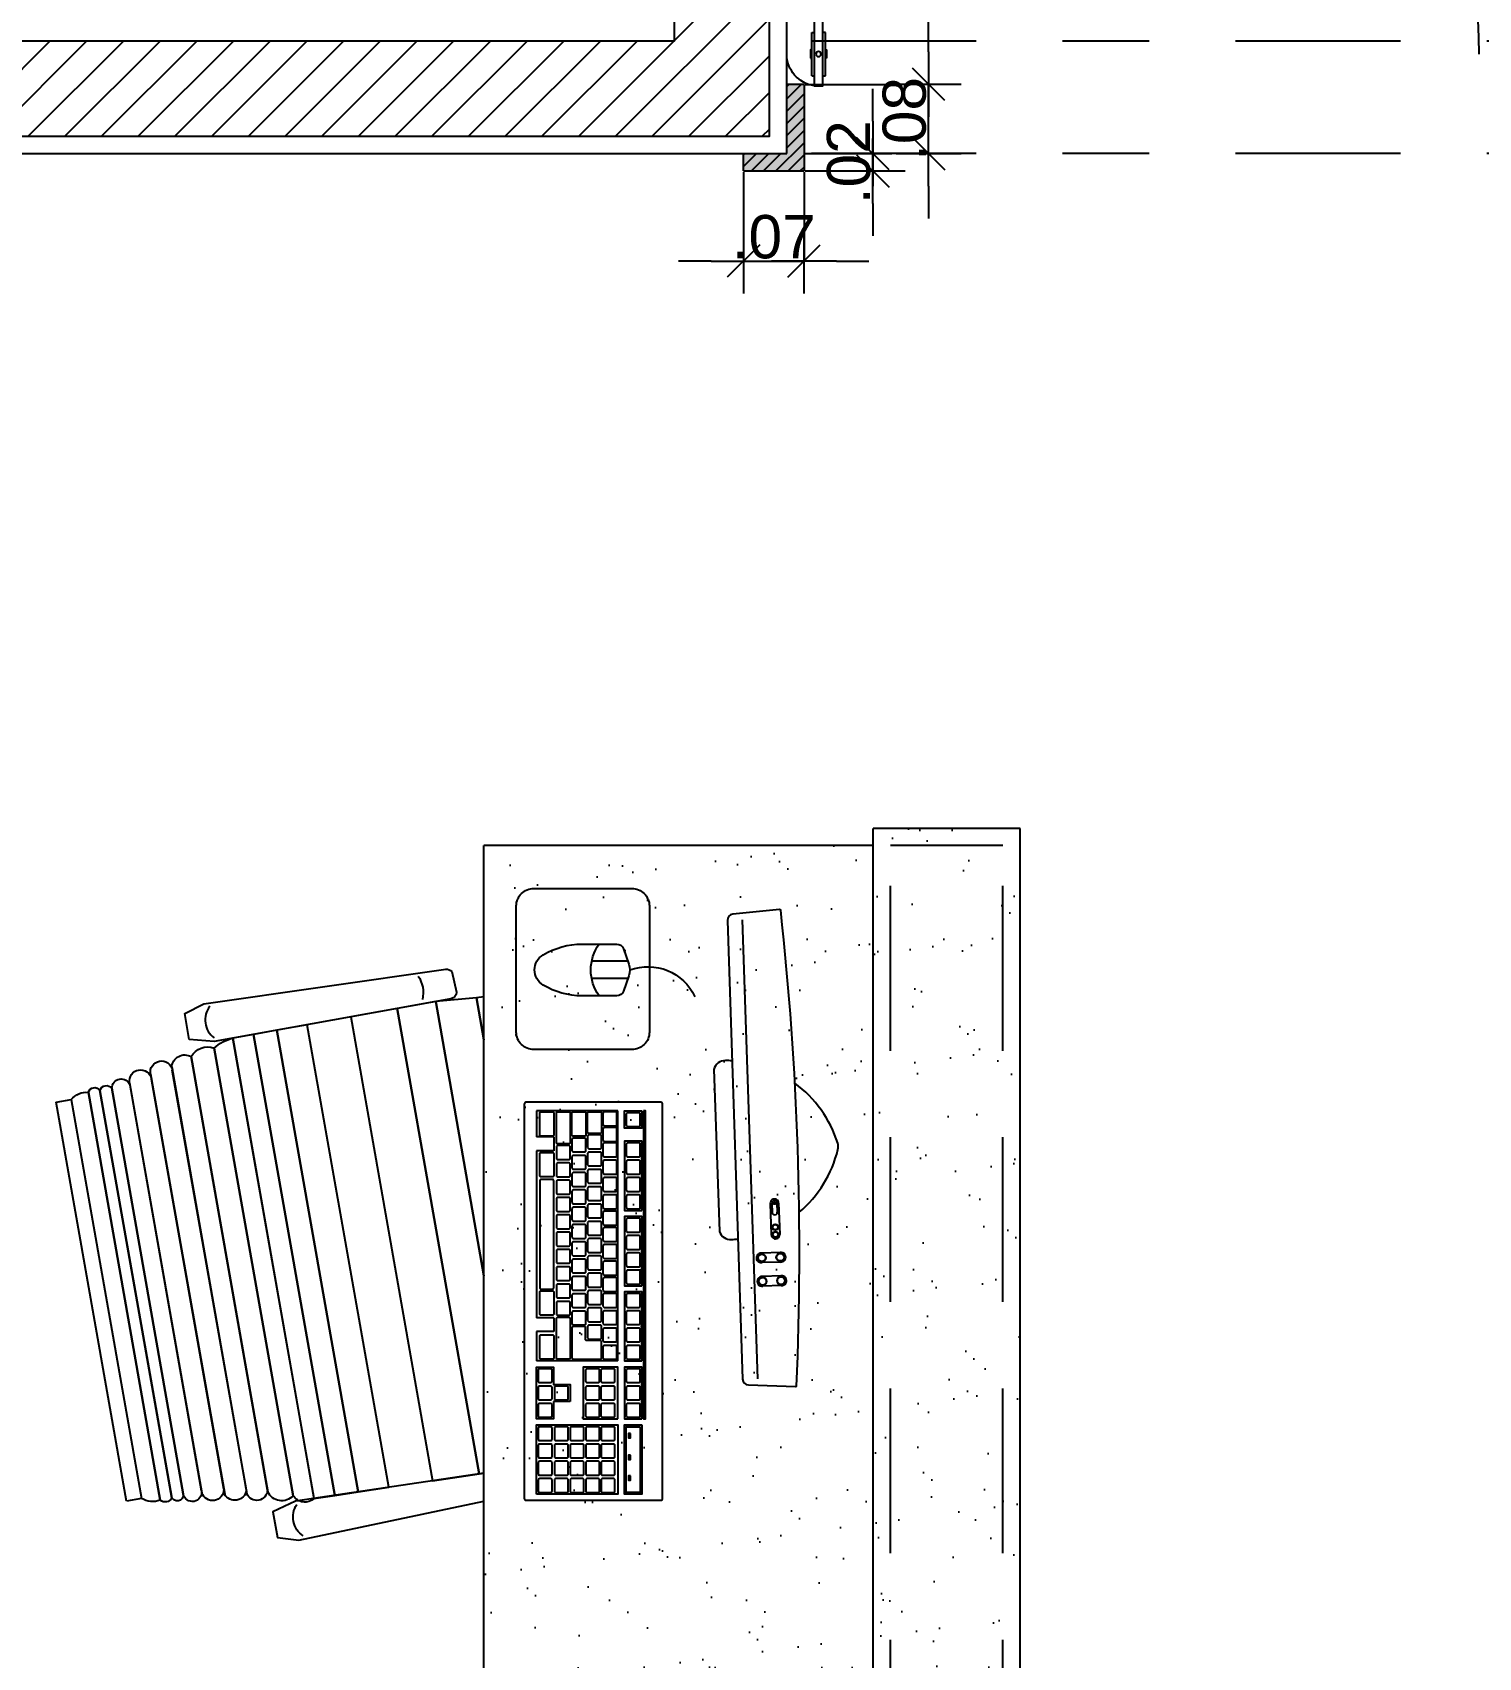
# Model space of a CAD drawing. Header units: millimetres. Extents: x 1999 to 2304, y 1614 to 1800.
# Drawn here: x 2211.93 to 2213.602, y 1626.318 to 1628.197 of the extents above; entities that cross this region are included whole.
import ezdxf

# ---------------------------------------------------------------- set-up
doc = ezdxf.new("R2010")
doc.units = ezdxf.units.MM
doc.header["$LTSCALE"] = 0.03
doc.header["$PDMODE"] = 34
doc.linetypes.add('DASHDOT', pattern=[25.4, 12.7, -6.35, 0, -6.35])
doc.linetypes.add('HIDDEN', pattern=[9.525, 6.35, -3.175])
for name, color, linetype in [('BANCADAS', 5, 'Continuous'), ('COTA Especificações', 250, 'Continuous'), ('Esquadrias', 3, 'Continuous'), ('Layout', 6, 'Continuous'), ('PL1', 1, 'Continuous'), ('PL250', 250, 'Continuous'), ('PL251', 251, 'Continuous'), ('PL5', 5, 'Continuous'), ('PL6', 6, 'Continuous'), ('Projeção', 250, 'HIDDEN')]:
    doc.layers.add(name, color=color, linetype=linetype)
doc.styles.get("Standard").update_dxf_attribs({"font": 'arial.ttf'})
doc.dimstyles.new('TICK01', dxfattribs={"dimscale": 0, "dimtxt": 2, "dimasz": 1.5, "dimexe": 0.18, "dimexo": 0.06, "dimgap": 0.09, "dimtad": 1, "dimzin": 4, "dimdsep": 46, "dimtxsty": 'Standard', "dimblk": 'TICK1', "dimcen": 0.09, "dimclrd": 256, "dimclre": 256, "dimclrt": 4, "dimaunit": 1, "dimadec": 0, "dimazin": 0, "dimtfac": 1, "dimtix": 1, "dimtmove": 2, "dimatfit": 3, "dimldrblk": 'TICK1', "dimfxl": 1, "dimtolj": 1, "dimtzin": 12, "dimarcsym": 0})

# ---------------------------------------------------------------- blocks, each defined once
blk = doc.blocks.new('caeira cortada.02')
at = {"layer": 'Layout'}
for p, q in [((-0.0008, -0.0056), (0, 0)), ((0.5505, 0), (0.5493, -0.0085)), ((-0.0089, -0.0594), (-0.0008, -0.0056)), ((0.5493, -0.0085), (0.545, -0.0555)), ((0.545, -0.0555), (0.5369, -0.1004)), ((-0.0218, -0.1454), (-0.0165, -0.11)), ((0.5369, -0.1004), (0.5273, -0.1539)), ((-0.0259, -0.1725), (-0.0218, -0.1454)), ((-0.0295, -0.1965), (-0.0259, -0.1725)), ((0.5182, -0.2043), (0.5119, -0.2395)), ((0.5119, -0.2395), (0.507, -0.2665)), ((0.507, -0.2665), (0.5027, -0.2903))]:
    blk.add_line(p, q, dxfattribs=at)
at = {"layer": 'Layout', "color": 251}
for p, q in [((0.545, -0.0555), (0.2281, 0)), ((0.2281, 0), (0.545, -0.0555)), ((0.5008, 0), (0.5493, -0.0085)), ((0.5493, -0.0085), (0.5008, 0)), ((0.5369, -0.1004), (-0.0008, -0.0056)), ((-0.0008, -0.0056), (0.5369, -0.1004)), ((0.5273, -0.1539), (-0.0089, -0.0594)), ((-0.0165, -0.11), (0.5182, -0.2043)), ((0.5119, -0.2395), (-0.0218, -0.1454)), ((-0.0218, -0.1454), (0.5119, -0.2395)), ((0.507, -0.2665), (-0.0259, -0.1725)), ((-0.0259, -0.1725), (0.507, -0.2665)), ((0.5027, -0.2903), (-0.0295, -0.1965)), ((-0.0294, -0.1962), (0.5027, -0.2903)), ((0.4912, -0.3118), (-0.0263, -0.2206)), ((-0.0263, -0.2206), (0.4912, -0.3118)), ((0.4814, -0.3385), (-0.0218, -0.2498)), ((-0.0197, -0.2501), (0.4814, -0.3385)), ((0.4697, -0.3609), (-0.0239, -0.2739)), ((-0.02, -0.2746), (0.4658, -0.3603)), ((0.4613, -0.3854), (-0.0245, -0.2997)), ((-0.0186, -0.3008), (0.4554, -0.3844)), ((0.451, -0.4096), (-0.023, -0.326)), ((-0.0205, -0.3265), (0.4484, -0.4091)), ((0.4447, -0.4302), (-0.0242, -0.3475)), ((-0.0242, -0.3475), (0.4447, -0.4302)), ((-0.0314, -0.3742), (0.4399, -0.4573)), ((0.4399, -0.4573), (-0.0314, -0.3742)), ((-0.0314, -0.3742), (0.4399, -0.4573)), ((-0.029, -0.3608), (0.4423, -0.4439)), ((0.4423, -0.4439), (-0.0266, -0.3612)), ((0.4317, -0.477), (-0.0294, -0.3957)), ((0.4317, -0.477), (-0.0294, -0.3957))]:
    blk.add_line(p, q, dxfattribs=at)
at = {"layer": 'Layout', "color": 5}
for p, q in [((-0.0294, -0.3957), (-0.0324, -0.4131)), ((-0.0324, -0.4131), (0.4286, -0.4944)), ((0.4317, -0.477), (-0.0294, -0.3957)), ((0.4286, -0.4944), (0.4317, -0.477))]:
    blk.add_line(p, q, dxfattribs=at)
blk.add_lwpolyline([(0, 0), (-0.0326, -0.2177), (-0.0447, -0.2441), (-0.0747, -0.2388), (-0.0777, -0.2141), (-0.0327, 0)], dxfattribs=at)
blk.add_lwpolyline([(0.5011, -0.3406), (0.5311, -0.3459), (0.5424, -0.3238), (0.5824, -0.0441, 0.205362), (0.5797, -0.0372), (0.5558, -0.0316, 0.331039), (0.5481, -0.0383), (0.4988, -0.3117)], format="xyb", close=True, dxfattribs=at)
for points in [[(0.5745, -0.0761, 0.2105), (0.5475, -0.0712, -0.207409)], [(-0.0727, -0.2088, 0.419252), (-0.0364, -0.2163, -0.402201)], [(0.5395, -0.317, -0.419252), (0.5029, -0.3117, 0.402201)]]:
    blk.add_lwpolyline(points, format="xyb", dxfattribs=at)
for centre, radius, start, end in [((-0.0175, -0.2071), 0.0161, 137.615, 236.8985), ((-0.0143, -0.2337), 0.0178, 132.671, 244.8745), ((-0.0192, -0.2625), 0.0124, 92.6717, 247.3283), ((-0.018, -0.2879), 0.0135, 98.746, 241.254), ((0.4555, -0.279), 0.0485, 317.3867, 346.5341), ((-0.019, -0.3137), 0.0129, 87.7987, 252.2013), ((0.471, -0.3195), 0.0216, 298.7068, 20.8418), ((-0.0223, -0.337), 0.0107, 80, 260), ((-0.0254, -0.3544), 0.00696, 80, 260), ((0.4681, -0.3458), 0.0152, 275.9816, 28.8046), ((-0.0247, -0.3684), 0.00878, 119.2386, 220.7614), ((-0.0092, -0.383), 0.0238, 158.3204, 212.3765), ((-0.0092, -0.383), 0.0238, 158.3204, 212.3765), ((0.4635, -0.3728), 0.0128, 260, 80), ((0.4532, -0.397), 0.0128, 260, 80), ((0.4447, -0.4193), 0.0108, 270.1541, 69.8459), ((0.44, -0.4364), 0.00781, 286.9826, 53.0174), ((0.4381, -0.4501), 0.00745, 284.139, 55.861), ((0.4192, -0.4602), 0.0209, 306.5409, 8.0396), ((0.4192, -0.4602), 0.0209, 306.5409, 8.0396)]:
    blk.add_arc(centre, radius, start, end, dxfattribs=at)
blk = doc.blocks.new('TV DE PLASMA 29PL')
at = {"layer": 'PL250'}
for p, q in [((0.1413, 0.2032), (-0.1307, 0.2032)), ((0.3901, 0.1474), (-0.3795, 0.1474)), ((-0.2245, 0.1025), (-0.2245, 0.1335)), ((-0.2085, 0.1025), (-0.2085, 0.1335)), ((-0.1852, 0.1025), (-0.1852, 0.1335)), ((-0.1692, 0.1025), (-0.1692, 0.1335)), ((-0.0866, 0.1163), (-0.1388, 0.1163)), ((-0.0866, 0.1135), (-0.1016, 0.1135)), ((-0.0866, 0.1135), (-0.0866, 0.1051)), ((-0.0866, 0.1023), (-0.1388, 0.1023)), ((-0.0866, 0.1051), (-0.1016, 0.1051))]:
    blk.add_line(p, q, dxfattribs=at)
for centre, radius in [((-0.2165, 0.1335), 0.00673), ((-0.2165, 0.1335), 0.00623), ((-0.1772, 0.1335), 0.00673), ((-0.1772, 0.1335), 0.00623), ((-0.2165, 0.1025), 0.00673), ((-0.1772, 0.1025), 0.00673), ((-0.1388, 0.1093), 0.00498), ((-0.1388, 0.1093), 0.00448), ((-0.1265, 0.1093), 0.00498), ((-0.1265, 0.1093), 0.00448), ((-0.0866, 0.1093), 0.00162), ((-0.2165, 0.1025), 0.00623), ((-0.1772, 0.1025), 0.00623)]:
    blk.add_circle(centre, radius, dxfattribs=at)
for centre, radius, start, end in [((-0.1248, 0.1841), 0.02, 107.0959, 181.9473), ((0.1354, 0.1841), 0.02, 358.0527, 72.9041), ((0.0523, 0.1901), 0.1971, 181.9473, 185.1513), ((-0.0417, 0.1901), 0.1971, 354.8487, 358.0527), ((-0.2165, 0.1345), 0.00807, 352.6021, 187.3979), ((-0.1772, 0.1345), 0.00807, 352.6021, 187.3979), ((-0.1391, 0.1093), 0.00701, 87.5804, 272.4196), ((-0.1018, 0.1093), 0.00424, 87.5804, 272.4196), ((-0.0863, 0.1093), 0.00701, 267.5804, 92.4196), ((-0.0864, 0.1093), 0.00424, 267.5804, 92.4196), ((-0.2165, 0.1014), 0.00807, 172.6021, 7.3979), ((-0.1772, 0.1014), 0.00807, 172.6021, 7.3979), ((0.0523, 0.1901), 0.1971, 218.1188, 254.6284), ((-0.0417, 0.1901), 0.1971, 285.3716, 321.8812), ((0.0053, 0.0193), 0.02, 254.6284, 285.3716)]:
    blk.add_arc(centre, radius, start, end, dxfattribs=at)
at = {"layer": 'PL5'}
blk.add_lwpolyline([(0.4, 0.163, 0.395059), (0.3901, 0.1724), (-0.3795, 0.1724, 0.395059), (-0.3894, 0.163), (-0.3946, 0.0843, 0.255546), (-0.3938, 0.0825, 0.038223), (0.4044, 0.0825, 0.255546), (0.4052, 0.0843)], format="xyb", close=True, dxfattribs=at)
blk = doc.blocks.new('Teclado')
at = {"layer": 'PL250'}
blk.add_lwpolyline([(-0.23, 0.158), (-0.23, 0.002, 0.414214), (-0.228, 0), (0.228, 0, 0.414214), (0.23, 0.002), (0.23, 0.158, 0.414214), (0.228, 0.16), (-0.228, 0.16, 0.414214)], format="xyb", close=True, dxfattribs=at)
at = {"layer": 'PL251'}
for p, q in [((-0.22, 0.108), (-0.22, 0.0141)), ((0.069, 0.108), (-0.22, 0.108)), ((0.069, 0.108), (0.069, 0.0141)), ((0.098, 0.0494), (0.098, 0.0363)), ((0.116, 0.0532), (0.116, 0.034)), ((-0.19, 0.0341), (-0.19, 0.0141)), ((-0.19, 0.0341), (-0.174, 0.0341)), ((-0.174, 0.0341), (-0.174, 0.0141)), ((0.019, 0.0341), (0.019, 0.0141)), ((0.019, 0.0341), (0.035, 0.0341)), ((0.035, 0.0341), (0.035, 0.0141)), ((-0.22, 0.0141), (-0.19, 0.0141)), ((-0.174, 0.0141), (0.019, 0.0141)), ((0.035, 0.0141), (0.069, 0.0141))]:
    blk.add_line(p, q, dxfattribs=at)
for points in [[(-0.22, 0.138), (0.136, 0.138), (0.136, 0.14), (-0.22, 0.14)], [(-0.22, 0.136), (-0.2, 0.136), (-0.2, 0.116), (-0.22, 0.116)], [(-0.105, 0.136), (-0.185, 0.136), (-0.185, 0.116), (-0.105, 0.116)], [(-0.018, 0.136), (-0.098, 0.136), (-0.098, 0.116), (-0.018, 0.116)], [(0.069, 0.136), (-0.011, 0.136), (-0.011, 0.116), (0.069, 0.116)], [(0.136, 0.136), (0.076, 0.136), (0.076, 0.116), (0.136, 0.116)], [(0.143, 0.136), (0.223, 0.136), (0.223, 0.116), (0.143, 0.116)], [(0.145, 0.134), (0.221, 0.134), (0.221, 0.118), (0.145, 0.118)], [(0.1529, 0.1227), (0.1529, 0.1207), (0.1579, 0.1207), (0.1579, 0.1227)], [(0.1779, 0.1227), (0.1779, 0.1207), (0.1829, 0.1207), (0.1829, 0.1227)], [(0.2018, 0.1227), (0.2018, 0.1207), (0.2068, 0.1207), (0.2068, 0.1227)], [(0.136, 0.108), (0.076, 0.108), (0.076, 0.068), (0.136, 0.068)], [(0.223, 0.0141), (0.143, 0.0141), (0.143, 0.108), (0.223, 0.108)]]:
    blk.add_lwpolyline(points, close=True, dxfattribs=at)
for points in [[(-0.202, 0.1325, 0.414214), (-0.2035, 0.134), (-0.2165, 0.134, 0.414214), (-0.218, 0.1325), (-0.218, 0.1195, 0.414214), (-0.2165, 0.118), (-0.2035, 0.118, 0.414214), (-0.202, 0.1195)], [(-0.167, 0.1325, 0.414214), (-0.1685, 0.134), (-0.1815, 0.134, 0.414214), (-0.183, 0.1325), (-0.183, 0.1195, 0.414214), (-0.1815, 0.118), (-0.1685, 0.118, 0.414214), (-0.167, 0.1195)], [(-0.147, 0.1325, 0.414214), (-0.1485, 0.134), (-0.1615, 0.134, 0.414214), (-0.163, 0.1325), (-0.163, 0.1195, 0.414214), (-0.1615, 0.118), (-0.1485, 0.118, 0.414214), (-0.147, 0.1195)], [(-0.127, 0.1325, 0.414214), (-0.1285, 0.134), (-0.1415, 0.134, 0.414214), (-0.143, 0.1325), (-0.143, 0.1195, 0.414214), (-0.1415, 0.118), (-0.1285, 0.118, 0.414214), (-0.127, 0.1195)], [(-0.107, 0.1325, 0.414214), (-0.1085, 0.134), (-0.1215, 0.134, 0.414214), (-0.123, 0.1325), (-0.123, 0.1195, 0.414214), (-0.1215, 0.118), (-0.1085, 0.118, 0.414214), (-0.107, 0.1195)], [(-0.0799, 0.1325, 0.414214), (-0.0814, 0.134), (-0.0944, 0.134, 0.414214), (-0.0959, 0.1325), (-0.0959, 0.1195, 0.414214), (-0.0944, 0.118), (-0.0814, 0.118, 0.414214), (-0.0799, 0.1195)], [(-0.0599, 0.1325, 0.414214), (-0.0614, 0.134), (-0.0744, 0.134, 0.414214), (-0.0759, 0.1325), (-0.0759, 0.1195, 0.414214), (-0.0744, 0.118), (-0.0614, 0.118, 0.414214), (-0.0599, 0.1195)], [(-0.0399, 0.1325, 0.414214), (-0.0414, 0.134), (-0.0544, 0.134, 0.414214), (-0.0559, 0.1325), (-0.0559, 0.1195, 0.414214), (-0.0544, 0.118), (-0.0414, 0.118, 0.414214), (-0.0399, 0.1195)], [(-0.0199, 0.1325, 0.414214), (-0.0214, 0.134), (-0.0344, 0.134, 0.414214), (-0.0359, 0.1325), (-0.0359, 0.1195, 0.414214), (-0.0344, 0.118), (-0.0214, 0.118, 0.414214), (-0.0199, 0.1195)], [(0.007, 0.1325, 0.414214), (0.0055, 0.134), (-0.0075, 0.134, 0.414214), (-0.009, 0.1325), (-0.009, 0.1195, 0.414214), (-0.0075, 0.118), (0.0055, 0.118, 0.414214), (0.007, 0.1195)], [(0.027, 0.1325, 0.414214), (0.0255, 0.134), (0.0125, 0.134, 0.414214), (0.011, 0.1325), (0.011, 0.1195, 0.414214), (0.0125, 0.118), (0.0255, 0.118, 0.414214), (0.027, 0.1195)], [(0.047, 0.1325, 0.414214), (0.0455, 0.134), (0.0325, 0.134, 0.414214), (0.031, 0.1325), (0.031, 0.1195, 0.414214), (0.0325, 0.118), (0.0455, 0.118, 0.414214), (0.047, 0.1195)], [(0.067, 0.1325, 0.414214), (0.0655, 0.134), (0.0525, 0.134, 0.414214), (0.051, 0.1325), (0.051, 0.1195, 0.414214), (0.0525, 0.118), (0.0655, 0.118, 0.414214), (0.067, 0.1195)], [(0.094, 0.1325, 0.414214), (0.0925, 0.134), (0.0795, 0.134, 0.414214), (0.078, 0.1325), (0.078, 0.1195, 0.414214), (0.0795, 0.118), (0.0925, 0.118, 0.414214), (0.094, 0.1195)], [(0.114, 0.1325, 0.414214), (0.1125, 0.134), (0.0995, 0.134, 0.414214), (0.098, 0.1325), (0.098, 0.1195, 0.414214), (0.0995, 0.118), (0.1125, 0.118, 0.414214), (0.114, 0.1195)], [(0.134, 0.1325, 0.414214), (0.1325, 0.134), (0.1195, 0.134, 0.414214), (0.118, 0.1325), (0.118, 0.1195, 0.414214), (0.1195, 0.118), (0.1325, 0.118, 0.414214), (0.134, 0.1195)], [(-0.2029, 0.1055, 0.414214), (-0.2044, 0.107), (-0.2174, 0.107, 0.414214), (-0.2189, 0.1055), (-0.2189, 0.0925, 0.414214), (-0.2174, 0.091), (-0.2044, 0.091, 0.414214), (-0.2029, 0.0925)], [(-0.1848, 0.1055, 0.414214), (-0.1863, 0.107), (-0.1993, 0.107, 0.414214), (-0.2008, 0.1055), (-0.2008, 0.0925, 0.414214), (-0.1993, 0.091), (-0.1863, 0.091, 0.414214), (-0.1848, 0.0925)], [(-0.167, 0.1055, 0.414214), (-0.1685, 0.107), (-0.1815, 0.107, 0.414214), (-0.183, 0.1055), (-0.183, 0.0925, 0.414214), (-0.1815, 0.091), (-0.1685, 0.091, 0.414214), (-0.167, 0.0925)], [(-0.147, 0.1055, 0.414214), (-0.1485, 0.107), (-0.1615, 0.107, 0.414214), (-0.163, 0.1055), (-0.163, 0.0925, 0.414214), (-0.1615, 0.091), (-0.1485, 0.091, 0.414214), (-0.147, 0.0925)], [(-0.127, 0.1055, 0.414214), (-0.1285, 0.107), (-0.1415, 0.107, 0.414214), (-0.143, 0.1055), (-0.143, 0.0925, 0.414214), (-0.1415, 0.091), (-0.1285, 0.091, 0.414214), (-0.127, 0.0925)], [(-0.107, 0.1055, 0.414214), (-0.1085, 0.107), (-0.1215, 0.107, 0.414214), (-0.123, 0.1055), (-0.123, 0.0925, 0.414214), (-0.1215, 0.091), (-0.1085, 0.091, 0.414214), (-0.107, 0.0925)], [(-0.0881, 0.1055, 0.414214), (-0.0896, 0.107), (-0.1026, 0.107, 0.414214), (-0.1041, 0.1055), (-0.1041, 0.0925, 0.414214), (-0.1026, 0.091), (-0.0896, 0.091, 0.414214), (-0.0881, 0.0925)], [(-0.0692, 0.1055, 0.414214), (-0.0707, 0.107), (-0.0837, 0.107, 0.414214), (-0.0852, 0.1055), (-0.0852, 0.0925, 0.414214), (-0.0837, 0.091), (-0.0707, 0.091, 0.414214), (-0.0692, 0.0925)], [(-0.0496, 0.1055, 0.414214), (-0.0511, 0.107), (-0.0641, 0.107, 0.414214), (-0.0656, 0.1055), (-0.0656, 0.0925, 0.414214), (-0.0641, 0.091), (-0.0511, 0.091, 0.414214), (-0.0496, 0.0925)], [(-0.0303, 0.1055, 0.414214), (-0.0318, 0.107), (-0.0448, 0.107, 0.414214), (-0.0463, 0.1055), (-0.0463, 0.0925, 0.414214), (-0.0448, 0.091), (-0.0318, 0.091, 0.414214), (-0.0303, 0.0925)], [(-0.0114, 0.1055, 0.414214), (-0.0129, 0.107), (-0.0259, 0.107, 0.414214), (-0.0274, 0.1055), (-0.0274, 0.0925, 0.414214), (-0.0259, 0.091), (-0.0129, 0.091, 0.414214), (-0.0114, 0.0925)], [(0.007, 0.1055, 0.414214), (0.0055, 0.107), (-0.0075, 0.107, 0.414214), (-0.009, 0.1055), (-0.009, 0.0925, 0.414214), (-0.0075, 0.091), (0.0055, 0.091, 0.414214), (0.007, 0.0925)], [(0.027, 0.1055, 0.414214), (0.0255, 0.107), (0.0125, 0.107, 0.414214), (0.011, 0.1055), (0.011, 0.0925, 0.414214), (0.0125, 0.091), (0.0255, 0.091, 0.414214), (0.027, 0.0925)], [(0.047, 0.1055, 0.414214), (0.0455, 0.107), (0.0325, 0.107, 0.414214), (0.031, 0.1055), (0.031, 0.0925, 0.414214), (0.0325, 0.091), (0.0455, 0.091, 0.414214), (0.047, 0.0925)], [(0.067, 0.1055, 0.414214), (0.0655, 0.107), (0.0525, 0.107, 0.414214), (0.051, 0.1055), (0.051, 0.0925, 0.414214), (0.0525, 0.091), (0.0655, 0.091, 0.414214), (0.067, 0.0925)], [(0.094, 0.1032, 0.414214), (0.0925, 0.1047), (0.0795, 0.1047, 0.414214), (0.078, 0.1032), (0.078, 0.0902, 0.414214), (0.0795, 0.0887), (0.0925, 0.0887, 0.414214), (0.094, 0.0902)], [(0.114, 0.1032, 0.414214), (0.1125, 0.1047), (0.0995, 0.1047, 0.414214), (0.098, 0.1032), (0.098, 0.0902, 0.414214), (0.0995, 0.0887), (0.1125, 0.0887, 0.414214), (0.114, 0.0902)], [(0.134, 0.1032, 0.414214), (0.1325, 0.1047), (0.1195, 0.1047, 0.414214), (0.118, 0.1032), (0.118, 0.0902, 0.414214), (0.1195, 0.0887), (0.1325, 0.0887, 0.414214), (0.134, 0.0902)], [(0.161, 0.1033, 0.414214), (0.1595, 0.1048), (0.1465, 0.1048, 0.414214), (0.145, 0.1033), (0.145, 0.0903, 0.414214), (0.1465, 0.0888), (0.1595, 0.0888, 0.414214), (0.161, 0.0903)], [(0.181, 0.1033, 0.414214), (0.1795, 0.1048), (0.1665, 0.1048, 0.414214), (0.165, 0.1033), (0.165, 0.0903, 0.414214), (0.1665, 0.0888), (0.1795, 0.0888, 0.414214), (0.181, 0.0903)], [(0.201, 0.1033, 0.414214), (0.1995, 0.1048), (0.1865, 0.1048, 0.414214), (0.185, 0.1033), (0.185, 0.0903, 0.414214), (0.1865, 0.0888), (0.1995, 0.0888, 0.414214), (0.201, 0.0903)], [(0.221, 0.1033, 0.414214), (0.2195, 0.1048), (0.2065, 0.1048, 0.414214), (0.205, 0.1033), (0.205, 0.0903, 0.414214), (0.2065, 0.0888), (0.2195, 0.0888, 0.414214), (0.221, 0.0903)], [(-0.2175, 0.0894), (-0.1955, 0.0894, -0.414214), (-0.194, 0.0879), (-0.194, 0.0748, -0.414214), (-0.1955, 0.0733), (-0.2175, 0.0733, -0.414214), (-0.219, 0.0748), (-0.219, 0.0879, -0.414214)], [(-0.1764, 0.0878, 0.414214), (-0.1779, 0.0893), (-0.1909, 0.0893, 0.414214), (-0.1924, 0.0878), (-0.1924, 0.0748, 0.414214), (-0.1909, 0.0733), (-0.1779, 0.0733, 0.414214), (-0.1764, 0.0748)], [(-0.1564, 0.0878, 0.414214), (-0.1579, 0.0893), (-0.1709, 0.0893, 0.414214), (-0.1724, 0.0878), (-0.1724, 0.0748, 0.414214), (-0.1709, 0.0733), (-0.1579, 0.0733, 0.414214), (-0.1564, 0.0748)], [(-0.1364, 0.0878, 0.414214), (-0.1379, 0.0893), (-0.1509, 0.0893, 0.414214), (-0.1524, 0.0878), (-0.1524, 0.0748, 0.414214), (-0.1509, 0.0733), (-0.1379, 0.0733, 0.414214), (-0.1364, 0.0748)], [(-0.1164, 0.0878, 0.414214), (-0.1179, 0.0893), (-0.1309, 0.0893, 0.414214), (-0.1324, 0.0878), (-0.1324, 0.0748, 0.414214), (-0.1309, 0.0733), (-0.1179, 0.0733, 0.414214), (-0.1164, 0.0748)], [(-0.0964, 0.0878, 0.414214), (-0.0979, 0.0893), (-0.1109, 0.0893, 0.414214), (-0.1124, 0.0878), (-0.1124, 0.0748, 0.414214), (-0.1109, 0.0733), (-0.0979, 0.0733, 0.414214), (-0.0964, 0.0748)], [(-0.0764, 0.0878, 0.414214), (-0.0779, 0.0893), (-0.0909, 0.0893, 0.414214), (-0.0924, 0.0878), (-0.0924, 0.0748, 0.414214), (-0.0909, 0.0733), (-0.0779, 0.0733, 0.414214), (-0.0764, 0.0748)], [(-0.0564, 0.0878, 0.414214), (-0.0579, 0.0893), (-0.0709, 0.0893, 0.414214), (-0.0724, 0.0878), (-0.0724, 0.0748, 0.414214), (-0.0709, 0.0733), (-0.0579, 0.0733, 0.414214), (-0.0564, 0.0748)], [(-0.0364, 0.0878, 0.414214), (-0.0379, 0.0893), (-0.0509, 0.0893, 0.414214), (-0.0524, 0.0878), (-0.0524, 0.0748, 0.414214), (-0.0509, 0.0733), (-0.0379, 0.0733, 0.414214), (-0.0364, 0.0748)], [(-0.0164, 0.0878, 0.414214), (-0.0179, 0.0893), (-0.0309, 0.0893, 0.414214), (-0.0324, 0.0878), (-0.0324, 0.0748, 0.414214), (-0.0309, 0.0733), (-0.0179, 0.0733, 0.414214), (-0.0164, 0.0748)], [(0.0036, 0.0878, 0.414214), (0.0021, 0.0893), (-0.0109, 0.0893, 0.414214), (-0.0124, 0.0878), (-0.0124, 0.0748, 0.414214), (-0.0109, 0.0733), (0.0021, 0.0733, 0.414214), (0.0036, 0.0748)], [(0.0236, 0.0878, 0.414214), (0.0221, 0.0893), (0.0091, 0.0893, 0.414214), (0.0076, 0.0878), (0.0076, 0.0748, 0.414214), (0.0091, 0.0733), (0.0221, 0.0733, 0.414214), (0.0236, 0.0748)], [(0.0436, 0.0878, 0.414214), (0.0421, 0.0893), (0.0291, 0.0893, 0.414214), (0.0276, 0.0878), (0.0276, 0.0748, 0.414214), (0.0291, 0.0733), (0.0421, 0.0733, 0.414214), (0.0436, 0.0748)], [(0.0306, 0.0552), (0.0655, 0.0552, 0.414214), (0.067, 0.0567), (0.067, 0.0878, 0.414214), (0.0655, 0.0893), (0.047, 0.0893, 0.414214), (0.0455, 0.0878), (0.0455, 0.0723, -0.414214), (0.044, 0.0708), (0.0306, 0.0708, 0.414214), (0.0291, 0.0693), (0.0291, 0.0567, 0.414214)], [(0.094, 0.0855, 0.414214), (0.0925, 0.087), (0.0795, 0.087, 0.414214), (0.078, 0.0855), (0.078, 0.0725, 0.414214), (0.0795, 0.071), (0.0925, 0.071, 0.414214), (0.094, 0.0725)], [(0.114, 0.0855, 0.414214), (0.1125, 0.087), (0.0995, 0.087, 0.414214), (0.098, 0.0855), (0.098, 0.0725, 0.414214), (0.0995, 0.071), (0.1125, 0.071, 0.414214), (0.114, 0.0725)], [(0.134, 0.0855, 0.414214), (0.1325, 0.087), (0.1195, 0.087, 0.414214), (0.118, 0.0855), (0.118, 0.0725, 0.414214), (0.1195, 0.071), (0.1325, 0.071, 0.414214), (0.134, 0.0725)], [(0.161, 0.0856, 0.414214), (0.1595, 0.0871), (0.1465, 0.0871, 0.414214), (0.145, 0.0856), (0.145, 0.0726, 0.414214), (0.1465, 0.0711), (0.1595, 0.0711, 0.414214), (0.161, 0.0726)], [(0.181, 0.0856, 0.414214), (0.1795, 0.0871), (0.1665, 0.0871, 0.414214), (0.165, 0.0856), (0.165, 0.0726, 0.414214), (0.1665, 0.0711), (0.1795, 0.0711, 0.414214), (0.181, 0.0726)], [(0.201, 0.0856, 0.414214), (0.1995, 0.0871), (0.1865, 0.0871, 0.414214), (0.185, 0.0856), (0.185, 0.0726, 0.414214), (0.1865, 0.0711), (0.1995, 0.0711, 0.414214), (0.201, 0.0726)], [(0.221, 0.0856, 0.414214), (0.2195, 0.0871), (0.2065, 0.0871, 0.414214), (0.205, 0.0856), (0.205, 0.0726, 0.414214), (0.2065, 0.0711), (0.2195, 0.0711, 0.414214), (0.221, 0.0726)], [(-0.219, 0.0567), (-0.219, 0.0698, -0.414214), (-0.2175, 0.0713), (-0.1922, 0.0713, -0.414214), (-0.1907, 0.0698), (-0.1907, 0.0567, -0.414214), (-0.1922, 0.0552), (-0.2175, 0.0552, -0.414214)], [(-0.1727, 0.0697, 0.414214), (-0.1742, 0.0712), (-0.1872, 0.0712, 0.414214), (-0.1887, 0.0697), (-0.1887, 0.0567, 0.414214), (-0.1872, 0.0552), (-0.1742, 0.0552, 0.414214), (-0.1727, 0.0567)], [(-0.1527, 0.0697, 0.414214), (-0.1542, 0.0712), (-0.1672, 0.0712, 0.414214), (-0.1687, 0.0697), (-0.1687, 0.0567, 0.414214), (-0.1672, 0.0552), (-0.1542, 0.0552, 0.414214), (-0.1527, 0.0567)], [(-0.1327, 0.0697, 0.414214), (-0.1342, 0.0712), (-0.1472, 0.0712, 0.414214), (-0.1487, 0.0697), (-0.1487, 0.0567, 0.414214), (-0.1472, 0.0552), (-0.1342, 0.0552, 0.414214), (-0.1327, 0.0567)], [(-0.1127, 0.0697, 0.414214), (-0.1142, 0.0712), (-0.1272, 0.0712, 0.414214), (-0.1287, 0.0697), (-0.1287, 0.0567, 0.414214), (-0.1272, 0.0552), (-0.1142, 0.0552, 0.414214), (-0.1127, 0.0567)], [(-0.0927, 0.0697, 0.414214), (-0.0942, 0.0712), (-0.1072, 0.0712, 0.414214), (-0.1087, 0.0697), (-0.1087, 0.0567, 0.414214), (-0.1072, 0.0552), (-0.0942, 0.0552, 0.414214), (-0.0927, 0.0567)], [(-0.0727, 0.0697, 0.414214), (-0.0742, 0.0712), (-0.0872, 0.0712, 0.414214), (-0.0887, 0.0697), (-0.0887, 0.0567, 0.414214), (-0.0872, 0.0552), (-0.0742, 0.0552, 0.414214), (-0.0727, 0.0567)], [(-0.0527, 0.0697, 0.414214), (-0.0542, 0.0712), (-0.0672, 0.0712, 0.414214), (-0.0687, 0.0697), (-0.0687, 0.0567, 0.414214), (-0.0672, 0.0552), (-0.0542, 0.0552, 0.414214), (-0.0527, 0.0567)], [(-0.0327, 0.0697, 0.414214), (-0.0342, 0.0712), (-0.0472, 0.0712, 0.414214), (-0.0487, 0.0697), (-0.0487, 0.0567, 0.414214), (-0.0472, 0.0552), (-0.0342, 0.0552, 0.414214), (-0.0327, 0.0567)], [(-0.0127, 0.0697, 0.414214), (-0.0142, 0.0712), (-0.0272, 0.0712, 0.414214), (-0.0287, 0.0697), (-0.0287, 0.0567, 0.414214), (-0.0272, 0.0552), (-0.0142, 0.0552, 0.414214), (-0.0127, 0.0567)], [(0.0073, 0.0697, 0.414214), (0.0058, 0.0712), (-0.0072, 0.0712, 0.414214), (-0.0087, 0.0697), (-0.0087, 0.0567, 0.414214), (-0.0072, 0.0552), (0.0058, 0.0552, 0.414214), (0.0073, 0.0567)], [(0.0273, 0.0697, 0.414214), (0.0258, 0.0712), (0.0128, 0.0712, 0.414214), (0.0113, 0.0697), (0.0113, 0.0567, 0.414214), (0.0128, 0.0552), (0.0258, 0.0552, 0.414214), (0.0273, 0.0567)], [(0.161, 0.0674, 0.414214), (0.1595, 0.0689), (0.1465, 0.0689, 0.414214), (0.145, 0.0674), (0.145, 0.0544, 0.414214), (0.1465, 0.0529), (0.1595, 0.0529, 0.414214), (0.161, 0.0544)], [(0.181, 0.0674, 0.414214), (0.1795, 0.0689), (0.1665, 0.0689, 0.414214), (0.165, 0.0674), (0.165, 0.0544, 0.414214), (0.1665, 0.0529), (0.1795, 0.0529, 0.414214), (0.181, 0.0544)], [(0.201, 0.0674, 0.414214), (0.1995, 0.0689), (0.1865, 0.0689, 0.414214), (0.185, 0.0674), (0.185, 0.0544, 0.414214), (0.1865, 0.0529), (0.1995, 0.0529, 0.414214), (0.201, 0.0544)], [(0.221, 0.0674, 0.414214), (0.2195, 0.0689), (0.2065, 0.0689, 0.414214), (0.205, 0.0674), (0.205, 0.0544, 0.414214), (0.2065, 0.0529), (0.2195, 0.0529, 0.414214), (0.221, 0.0544)], [(-0.219, 0.0386), (-0.219, 0.0517, -0.414214), (-0.2175, 0.0532), (-0.1834, 0.0532, -0.414214), (-0.1819, 0.0517), (-0.1819, 0.0386, -0.414214), (-0.1834, 0.0371), (-0.2175, 0.0371, -0.414214)], [(-0.1639, 0.0517, 0.414214), (-0.1654, 0.0532), (-0.1784, 0.0532, 0.414214), (-0.1799, 0.0517), (-0.1799, 0.0387, 0.414214), (-0.1784, 0.0372), (-0.1654, 0.0372, 0.414214), (-0.1639, 0.0387)], [(-0.1439, 0.0517, 0.414214), (-0.1454, 0.0532), (-0.1584, 0.0532, 0.414214), (-0.1599, 0.0517), (-0.1599, 0.0387, 0.414214), (-0.1584, 0.0372), (-0.1454, 0.0372, 0.414214), (-0.1439, 0.0387)], [(-0.1239, 0.0517, 0.414214), (-0.1254, 0.0532), (-0.1384, 0.0532, 0.414214), (-0.1399, 0.0517), (-0.1399, 0.0387, 0.414214), (-0.1384, 0.0372), (-0.1254, 0.0372, 0.414214), (-0.1239, 0.0387)], [(-0.1039, 0.0517, 0.414214), (-0.1054, 0.0532), (-0.1184, 0.0532, 0.414214), (-0.1199, 0.0517), (-0.1199, 0.0387, 0.414214), (-0.1184, 0.0372), (-0.1054, 0.0372, 0.414214), (-0.1039, 0.0387)], [(-0.0839, 0.0517, 0.414214), (-0.0854, 0.0532), (-0.0984, 0.0532, 0.414214), (-0.0999, 0.0517), (-0.0999, 0.0387, 0.414214), (-0.0984, 0.0372), (-0.0854, 0.0372, 0.414214), (-0.0839, 0.0387)], [(-0.0639, 0.0517, 0.414214), (-0.0654, 0.0532), (-0.0784, 0.0532, 0.414214), (-0.0799, 0.0517), (-0.0799, 0.0387, 0.414214), (-0.0784, 0.0372), (-0.0654, 0.0372, 0.414214), (-0.0639, 0.0387)], [(-0.0439, 0.0517, 0.414214), (-0.0454, 0.0532), (-0.0584, 0.0532, 0.414214), (-0.0599, 0.0517), (-0.0599, 0.0387, 0.414214), (-0.0584, 0.0372), (-0.0454, 0.0372, 0.414214), (-0.0439, 0.0387)], [(-0.0239, 0.0517, 0.414214), (-0.0254, 0.0532), (-0.0384, 0.0532, 0.414214), (-0.0399, 0.0517), (-0.0399, 0.0387, 0.414214), (-0.0384, 0.0372), (-0.0254, 0.0372, 0.414214), (-0.0239, 0.0387)], [(-0.0039, 0.0517, 0.414214), (-0.0054, 0.0532), (-0.0184, 0.0532, 0.414214), (-0.0199, 0.0517), (-0.0199, 0.0387, 0.414214), (-0.0184, 0.0372), (-0.0054, 0.0372, 0.414214), (-0.0039, 0.0387)], [(0.0161, 0.0517, 0.414214), (0.0146, 0.0532), (0.0016, 0.0532, 0.414214), (0.0001, 0.0517), (0.0001, 0.0387, 0.414214), (0.0016, 0.0372), (0.0146, 0.0372, 0.414214), (0.0161, 0.0387)], [(0.0185, 0.0517, -0.414214), (0.02, 0.0532), (0.0655, 0.0532, -0.414214), (0.067, 0.0517), (0.067, 0.0386, -0.414214), (0.0655, 0.0371), (0.02, 0.0371, -0.414214), (0.0185, 0.0386)], [(0.114, 0.0493, 0.414214), (0.1125, 0.0508), (0.0995, 0.0508, 0.414214), (0.098, 0.0493), (0.098, 0.0363, 0.414214), (0.0995, 0.0348), (0.1125, 0.0348, 0.414214), (0.114, 0.0363)], [(0.161, 0.0494, 0.414214), (0.1595, 0.0509), (0.1465, 0.0509, 0.414214), (0.145, 0.0494), (0.145, 0.0364, 0.414214), (0.1465, 0.0349), (0.1595, 0.0349, 0.414214), (0.161, 0.0364)], [(0.181, 0.0494, 0.414214), (0.1795, 0.0509), (0.1665, 0.0509, 0.414214), (0.165, 0.0494), (0.165, 0.0364, 0.414214), (0.1665, 0.0349), (0.1795, 0.0349, 0.414214), (0.181, 0.0364)], [(0.201, 0.0494, 0.414214), (0.1995, 0.0509), (0.1865, 0.0509, 0.414214), (0.185, 0.0494), (0.185, 0.0364, 0.414214), (0.1865, 0.0349), (0.1995, 0.0349, 0.414214), (0.201, 0.0364)], [(0.221, 0.0494, 0.414214), (0.2195, 0.0509), (0.2065, 0.0509, 0.414214), (0.205, 0.0494), (0.205, 0.0364, 0.414214), (0.2065, 0.0349), (0.2195, 0.0349, 0.414214), (0.221, 0.0364)], [(-0.2175, 0.0341), (-0.1922, 0.0341, -0.414214), (-0.1907, 0.0326), (-0.1907, 0.0195, -0.414214), (-0.1922, 0.018), (-0.2175, 0.018, -0.414214), (-0.219, 0.0195), (-0.219, 0.0326, -0.414214)], [(-0.1437, 0.0195, -0.414214), (-0.1452, 0.018), (-0.1705, 0.018, -0.414214), (-0.172, 0.0195), (-0.172, 0.0326, -0.414214), (-0.1705, 0.0341), (-0.1452, 0.0341, -0.414214), (-0.1437, 0.0326)], [(-0.0141, 0.0195), (-0.0141, 0.0326, 0.414214), (-0.0156, 0.0341), (-0.1394, 0.0341, 0.414214), (-0.1409, 0.0326), (-0.1409, 0.0195, 0.414214), (-0.1394, 0.018), (-0.0156, 0.018, 0.414214)], [(-0.0106, 0.0341), (0.0146, 0.0341, -0.414214), (0.0161, 0.0326), (0.0161, 0.0195, -0.414214), (0.0146, 0.018), (-0.0106, 0.018, -0.414214), (-0.0121, 0.0195), (-0.0121, 0.0326, -0.414214)], [(0.0402, 0.0341), (0.0655, 0.0341, -0.414214), (0.067, 0.0326), (0.067, 0.0195, -0.414214), (0.0655, 0.018), (0.0402, 0.018, -0.414214), (0.0387, 0.0195), (0.0387, 0.0326, -0.414214)], [(0.094, 0.0306, 0.414214), (0.0925, 0.0321), (0.0795, 0.0321, 0.414214), (0.078, 0.0306), (0.078, 0.0176, 0.414214), (0.0795, 0.0161), (0.0925, 0.0161, 0.414214), (0.094, 0.0176)], [(0.114, 0.0306, 0.414214), (0.1125, 0.0321), (0.0995, 0.0321, 0.414214), (0.098, 0.0306), (0.098, 0.0176, 0.414214), (0.0995, 0.0161), (0.1125, 0.0161, 0.414214), (0.114, 0.0176)], [(0.134, 0.0306, 0.414214), (0.1325, 0.0321), (0.1195, 0.0321, 0.414214), (0.118, 0.0306), (0.118, 0.0176, 0.414214), (0.1195, 0.0161), (0.1325, 0.0161, 0.414214), (0.134, 0.0176)], [(0.161, 0.0307, 0.414214), (0.1595, 0.0322), (0.1465, 0.0322, 0.414214), (0.145, 0.0307), (0.145, 0.0177, 0.414214), (0.1465, 0.0162), (0.1595, 0.0162, 0.414214), (0.161, 0.0177)], [(0.181, 0.0307, 0.414214), (0.1795, 0.0322), (0.1665, 0.0322, 0.414214), (0.165, 0.0307), (0.165, 0.0177, 0.414214), (0.1665, 0.0162), (0.1795, 0.0162, 0.414214), (0.181, 0.0177)], [(0.201, 0.0307, 0.414214), (0.1995, 0.0322), (0.1865, 0.0322, 0.414214), (0.185, 0.0307), (0.185, 0.0177, 0.414214), (0.1865, 0.0162), (0.1995, 0.0162, 0.414214), (0.201, 0.0177)], [(0.221, 0.0307, 0.414214), (0.2195, 0.0322), (0.2065, 0.0322, 0.414214), (0.205, 0.0307), (0.205, 0.0177, 0.414214), (0.2065, 0.0162), (0.2195, 0.0162, 0.414214), (0.221, 0.0177)]]:
    blk.add_lwpolyline(points, format="xyb", close=True, dxfattribs=at)
blk.add_lwpolyline([(0.116, 0.034), (0.136, 0.034), (0.136, 0.0141), (0.076, 0.0141), (0.076, 0.034), (0.096, 0.034), (0.096, 0.0532), (0.116, 0.0532)], dxfattribs=at)
blk = doc.blocks.new('Mouse')
at = {"layer": 'PL250'}
for p, q in [((-0.0111, 0.1289), (-0.0111, 0.0872)), ((0.0089, 0.1289), (0.0089, 0.0872))]:
    blk.add_line(p, q, dxfattribs=at)
blk.add_lwpolyline([(0.0931, 0.1336, 0.414214), (0.0729, 0.1539), (-0.0729, 0.1539, 0.414214), (-0.0932, 0.1336), (-0.0932, 0.0203, 0.414214), (-0.0729, 0), (0.0729, 0, 0.414214), (0.0931, 0.0203)], format="xyb", close=True, dxfattribs=at)
for centre, radius, start, end in [((-0.057, 0.1522), 0.0597, 339.4175, 65.2103), ((-0.0011, 0.1371), 0.0509, 233.9012, 306.0988)]:
    blk.add_arc(centre, radius, start, end, dxfattribs=at)
at = {"layer": 'PL6'}
blk.add_lwpolyline([(0.0289, 0.1162, 0.320037), (0.0234, 0.1239), (0.0056, 0.1301, 0.167465), (-0.0077, 0.1301), (-0.0256, 0.1239, 0.320037), (-0.0311, 0.1162), (-0.0311, 0.0757, 0.131312), (-0.0186, 0.0312, 0.570686), (0.0165, 0.0312, 0.131312), (0.0289, 0.0757)], format="xyb", close=True, dxfattribs=at)
blk = doc.blocks.new('porta de vidro.80.01')
at = {"layer": 'Esquadrias', "color": 6}
for p, q in [((-0.0449, -0.025), (-0.0449, 0.025)), ((-0.0449, 0.025), (-0.0419, 0.025)), ((-0.0289, 0.025), (-0.0319, 0.025)), ((-0.0289, -0.025), (-0.0289, 0.025)), ((-0.0419, -0.025), (-0.0449, -0.025)), ((-0.0289, -0.025), (-0.0319, -0.025))]:
    blk.add_line(p, q, dxfattribs=at)
at = {"layer": 'Esquadrias'}
blk.add_lwpolyline([(-0.0318, 0.7632), (-0.0319, -0.0368), (-0.0419, -0.0368), (-0.0418, 0.7632)], close=True, dxfattribs=at)
at = {"layer": 'Esquadrias', "color": 6}
for points in [[(-0.0462, -0.0048), (-0.0449, -0.0048), (-0.0449, 0.0048), (-0.0462, 0.0048)], [(-0.0277, -0.0048), (-0.0289, -0.0048), (-0.0289, 0.0048), (-0.0277, 0.0048)]]:
    blk.add_lwpolyline(points, close=True, dxfattribs=at)
blk.add_circle((-0.0368, 0), 0.00294, dxfattribs=at)
at = {"layer": 'Esquadrias', "color": 250}
for centre, radius, start, end in [((-0.0367, 0), 0.7633, 90.3775, 179.9991), ((-0.0375, 0.0004), 0.0375, 278.5833, 359.4644)]:
    blk.add_arc(centre, radius, start, end, dxfattribs=at)
blk = doc.blocks.new('TICK1')
for p, q in [((0, 1), (0, -1)), ((-1, 0), (1, 0)), ((0.5, 0.5), (-0.5, -0.5))]:
    blk.add_line(p, q)
blk = doc.blocks.new('*D764')
at = {"layer": 'COTA Especificações', "linetype": 'HIDDEN', "lineweight": -2, "ltscale": 0.004, "transparency": 16777216}
for p, q in [((2212.7523, 1628.0354), (2212.7523, 1627.9282)), ((2212.8223, 1628.0354), (2212.8223, 1627.9282))]:
    blk.add_line(p, q, dxfattribs=at)
at = {"layer": 'COTA Especificações', "lineweight": -2, "ltscale": 0.004, "transparency": 16777216}
for p, q in [((2212.7148, 1627.9327), (2212.6773, 1627.9327)), ((2212.7523, 1627.9327), (2212.8223, 1627.9327)), ((2212.8598, 1627.9327), (2212.8973, 1627.9327))]:
    blk.add_line(p, q, dxfattribs=at)
at = {"layer": 'DEFPOINTS', "color": 0, "ltscale": 0.004, "transparency": 16777216}
for p in [(2212.7523, 1628.0369), (2212.8223, 1628.0369), (2212.8223, 1627.9327)]:
    blk.add_point(p, dxfattribs=at)
at = {"layer": 'COTA Especificações', "lineweight": -2, "ltscale": 0.004, "transparency": 16777216, "xscale": 0.03750001744960537, "yscale": 0.03750001744960537, "zscale": 0.03750001744960537}
blk.add_blockref('TICK1', (2212.7523, 1627.9327), dxfattribs=at)
at = {"layer": 'COTA Especificações', "lineweight": -2, "ltscale": 0.004, "transparency": 16777216, "xscale": 0.03750001744960537, "yscale": 0.03750001744960537, "zscale": 0.03750001744960537, "rotation": 180}
blk.add_blockref('TICK1', (2212.8223, 1627.9327), dxfattribs=at)
at = {"layer": 'COTA Especificações', "color": 4, "ltscale": 0.004, "transparency": 16777216, "insert": (2212.7873, 1627.9605), "char_height": 0.05, "attachment_point": 5}
blk.add_mtext('\\A1;.07', dxfattribs=at)
blk = doc.blocks.new('*D765')
at = {"layer": 'COTA Especificações', "lineweight": -2, "ltscale": 0.004, "transparency": 16777216}
for p, q in [((2212.9019, 1628.0944), (2212.9019, 1628.1319)), ((2212.9019, 1628.0369), (2212.9019, 1628.0569)), ((2212.9019, 1627.9994), (2212.9019, 1627.9619))]:
    blk.add_line(p, q, dxfattribs=at)
at = {"layer": 'COTA Especificações', "linetype": 'HIDDEN', "lineweight": -2, "ltscale": 0.004, "transparency": 16777216}
for p, q in [((2212.8238, 1628.0569), (2212.9064, 1628.0569)), ((2212.8238, 1628.0369), (2212.9064, 1628.0369))]:
    blk.add_line(p, q, dxfattribs=at)
at = {"layer": 'DEFPOINTS', "color": 0, "ltscale": 0.004, "transparency": 16777216}
for p in [(2212.8223, 1628.0569), (2212.9019, 1628.0569), (2212.8223, 1628.0369)]:
    blk.add_point(p, dxfattribs=at)
at = {"layer": 'COTA Especificações', "lineweight": -2, "ltscale": 0.004, "transparency": 16777216, "xscale": 0.03750001744960537, "yscale": 0.03750001744960537, "zscale": 0.03750001744960537}
for p, rotation in [((2212.9019, 1628.0569), 270), ((2212.9019, 1628.0369), 90)]:
    blk.add_blockref('TICK1', p, dxfattribs=dict(at, rotation=rotation))
at = {"layer": 'COTA Especificações', "color": 4, "ltscale": 0.004, "transparency": 16777216, "insert": (2212.8741, 1628.0469), "char_height": 0.05, "attachment_point": 5, "rotation": 90}
blk.add_mtext('\\A1;.02', dxfattribs=at)
blk = doc.blocks.new('*D766')
at = {"layer": 'COTA Especificações', "lineweight": -2, "ltscale": 0.004, "transparency": 16777216}
for p, q in [((2212.9663, 1628.1744), (2212.9663, 1628.2119)), ((2212.9663, 1628.0569), (2212.9663, 1628.1369)), ((2212.9663, 1628.0194), (2212.9663, 1627.9819))]:
    blk.add_line(p, q, dxfattribs=at)
at = {"layer": 'COTA Especificações', "linetype": 'HIDDEN', "lineweight": -2, "ltscale": 0.004, "transparency": 16777216}
for p, q in [((2212.8238, 1628.1369), (2212.9708, 1628.1369)), ((2212.8238, 1628.0569), (2212.9708, 1628.0569))]:
    blk.add_line(p, q, dxfattribs=at)
at = {"layer": 'DEFPOINTS', "color": 0, "ltscale": 0.004, "transparency": 16777216}
for p in [(2212.8223, 1628.1369), (2212.9663, 1628.1369), (2212.8223, 1628.0569)]:
    blk.add_point(p, dxfattribs=at)
at = {"layer": 'COTA Especificações', "lineweight": -2, "ltscale": 0.004, "transparency": 16777216, "xscale": 0.03750001744960537, "yscale": 0.03750001744960537, "zscale": 0.03750001744960537}
for p, rotation in [((2212.9663, 1628.1369), 270), ((2212.9663, 1628.0569), 90)]:
    blk.add_blockref('TICK1', p, dxfattribs=dict(at, rotation=rotation))
at = {"layer": 'COTA Especificações', "color": 4, "ltscale": 0.004, "transparency": 16777216, "insert": (2212.9385, 1628.0969), "char_height": 0.05, "attachment_point": 5, "rotation": 90}
blk.add_mtext('\\A1;.08', dxfattribs=at)

msp = doc.modelspace()

# ---------------------------------------------------------------- hatches: boundary and pattern name
at = {"layer": 'BANCADAS'}
h = msp.add_hatch(color=9, dxfattribs=at)
h.dxf.hatch_style = 1
h.paths.add_polyline_path([(2212.8223, 1628.0371), (2212.8023, 1628.0569), (2212.8023, 1628.1369), (2212.8223, 1628.1369)])
h.paths.add_polyline_path([(2212.8223, 1628.0369), (2212.7523, 1628.0369), (2212.7523, 1628.0569), (2212.8023, 1628.0569)])
h = msp.add_hatch(dxfattribs=at)
h.set_pattern_fill('_USER', color=6, scale=0.01, angle=45, pattern_type=0)
h.set_pattern_definition([(45, (174.369163, 1.93028), (-0.00707106781, 0.00707106781), [])])
h.paths.add_polyline_path([(2212.7523, 1628.0569), (2212.7523, 1628.0369), (2212.8223, 1628.0369), (2212.8223, 1628.1369), (2212.8023, 1628.1369), (2212.8023, 1628.0569)])
h = msp.add_hatch(dxfattribs=at)
h.set_pattern_fill('AR-SAND', color=251, scale=0.002, angle=180)
h.set_pattern_definition([(217.5, (174.66916, -0.95251), (0.0032000626, -0.0978826475), [0, -0.077216, 0, -0.08636, 0, -0.08255]), (187.5, (174.66916, -0.95251), (-0.0899046566, -0.14336502), [0, -0.041656, 0, -0.069596, 0, -0.02667]), (147.5, (174.73165, -0.95251), (-0.158198474, -0.000287437), [0, -0.0254, 0, -0.09144, 0, -0.11938]), (137.5, (174.73165, -0.95251), (-0.1527112905, -0.044585865), [0, -0.0127, 0, -0.059944, 0, -0.06858])])
h.paths.add_polyline_path([(2213.0523, 1624.8569), (2213.0523, 1625.2569), (2213.0723, 1625.2569), (2213.0723, 1627.2769), (2212.9023, 1627.2769), (2212.9023, 1627.2569), (2212.4523, 1627.2569), (2212.4523, 1625.2569), (2211.1523, 1625.2569), (2211.1523, 1624.8569)])
at = {"layer": 'PL1'}
h = msp.add_hatch(dxfattribs=at)
h.set_pattern_fill('_USER', color=251, scale=0.03, angle=45, pattern_type=0)
h.set_pattern_definition([(45, (174.669163, -0.952507), (-0.02121320344, 0.02121320344), [])])
h.paths.add_polyline_path([(2212.7823, 1628.9869), (2212.6723, 1628.9869), (2212.6723, 1628.1869), (2211.1323, 1628.1869), (2211.1323, 1628.4369), (2210.9953, 1628.4369), (2210.9953, 1627.9769), (2211.1323, 1627.9769), (2211.1323, 1628.0769), (2212.7823, 1628.0769)])

# ---------------------------------------------------------------- linework, layer by layer
at = {"layer": 'BANCADAS', "color": 3}
for p, q in [((2212.8223, 1628.1369), (2212.8023, 1628.1369)), ((2212.8223, 1628.1369), (2212.8223, 1628.0369)), ((2212.7523, 1628.0369), (2212.7523, 1628.0569)), ((2212.7523, 1628.0369), (2212.8223, 1628.0369))]:
    msp.add_line(p, q, dxfattribs=at)
at = {"layer": 'BANCADAS'}
for p, q in [((2212.9023, 1625.2569), (2212.9023, 1627.2769)), ((2213.0723, 1627.2769), (2212.9023, 1627.2769)), ((2213.0723, 1625.2569), (2213.0723, 1627.2769))]:
    msp.add_line(p, q, dxfattribs=at)
at = {"layer": 'Layout'}
for p in [(2212.4523, 1625.2569), (2212.9023, 1627.2569)]:
    msp.add_line(p, (2212.4523, 1627.2569), dxfattribs=at)
at = {"layer": 'PL1'}
for p, q in [((2212.8023, 1628.0569), (2212.8023, 1629.0069)), ((2211.1523, 1628.0569), (2212.8023, 1628.0569))]:
    msp.add_line(p, q, dxfattribs=at)
at = {"layer": 'PL1', "color": 6}
msp.add_lwpolyline([(2212.7823, 1628.9869), (2212.6723, 1628.9869), (2212.6723, 1628.1869), (2211.1323, 1628.1869), (2211.1323, 1628.4369), (2210.9953, 1628.4369), (2210.9953, 1627.9769), (2211.1323, 1627.9769), (2211.1323, 1628.0769), (2212.7823, 1628.0769)], close=True, dxfattribs=at)
at = {"layer": 'Projeção', "linetype": 'DASHDOT', "ltscale": 0.5}
for p, q in [((2214.0023, 1628.1869), (2212.8023, 1628.1869)), ((2214.0023, 1628.0569), (2212.8023, 1628.0569))]:
    msp.add_line(p, q, dxfattribs=at)
at = {"layer": 'Projeção'}
for p, q in [((2212.9223, 1625.2769), (2212.9223, 1627.2569)), ((2213.0523, 1627.2569), (2212.9223, 1627.2569)), ((2213.0523, 1625.2769), (2213.0523, 1627.2569))]:
    msp.add_line(p, q, dxfattribs=at)

# ---------------------------------------------------------------- block references
at = {"layer": 'Esquadrias', "xscale": -1}
msp.add_blockref('porta de vidro.80.01', (2212.8023, 1628.1719), dxfattribs=at)
at = {"layer": 'Layout', "extrusion": (0, 0, -1), "zscale": -1, "rotation": 90.0000000000801}
msp.add_blockref('Mouse', (-2212.4897, 1627.1143), dxfattribs=at)
at = {"layer": 'Layout', "xscale": 0.689655172411922, "yscale": 0.689655172411922, "zscale": 0.689655172411922, "rotation": 91.90522531089975}
msp.add_blockref('TV DE PLASMA 29PL', (2212.8615, 1626.9056), dxfattribs=at)
at = {"layer": 'Layout', "xscale": -1, "rotation": 270}
msp.add_blockref('caeira cortada.02', (2212.4523, 1626.5317), dxfattribs=at)
at = {"layer": 'Layout', "rotation": 270}
msp.add_blockref('Teclado', (2212.4989, 1626.7302), dxfattribs=at)

# ---------------------------------------------------------------- dimensions: what is measured, and where the dimension line sits
at = {"layer": 'COTA Especificações', "ltscale": 0.004}
for base, p1, p2, picture, middle in [((2212.9663, 1628.1369), (2212.8223, 1628.0569), (2212.8223, 1628.1369), '*D766', (2212.9385, 1628.0969)), ((2212.9019, 1628.0569), (2212.8223, 1628.0369), (2212.8223, 1628.0569), '*D765', (2212.8741, 1628.0469))]:
    dim = msp.add_linear_dim(base=base, p1=p1, p2=p2, angle=90, dimstyle='TICK01', override={"dimscale": 0.025}, dxfattribs=at)
    dim.commit()
    dim.dimension.update_dxf_attribs({"geometry": picture, "text_midpoint": middle})
dim = msp.add_linear_dim(base=(2212.8223, 1627.9327), p1=(2212.7523, 1628.0369), p2=(2212.8223, 1628.0369), dimstyle='TICK01', override={"dimscale": 0.025}, dxfattribs=at)
dim.commit()
dim.dimension.update_dxf_attribs({"geometry": '*D764', "text_midpoint": (2212.7873, 1627.9605)})

doc.saveas('drawing.dxf')
